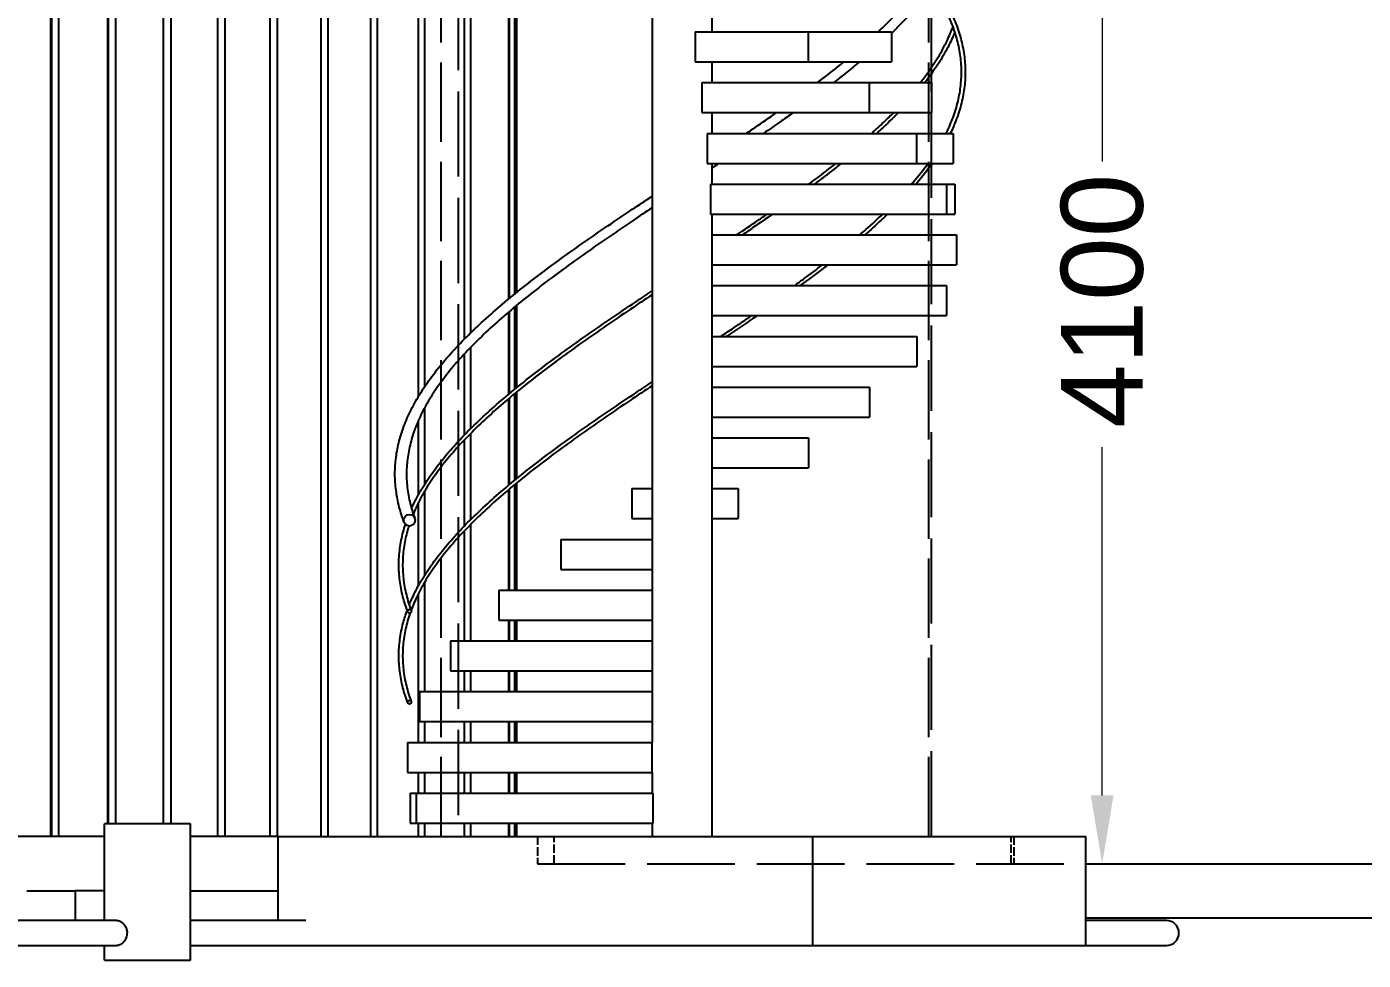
# Model space of a CAD drawing. Header units: millimetres. Extents: x 0 to 118900, y 0 to 84100.
# Drawn here: x 33511 to 38409, y 52446 to 55867 of the extents above; entities that cross this region are included whole.
import ezdxf

# ---------------------------------------------------------------- set-up
doc = ezdxf.new("R2010")
doc.units = ezdxf.units.MM
doc.header["$LTSCALE"] = 100
doc.linetypes.add('DASHED', pattern=[0.2067, 0.1654, -0.0413])
for name, color, linetype, lineweight in [('Dimension', 7, 'Continuous', 18), ('Hidden', 7, 'DASHED', 25), ('Visible', 7, 'Continuous', 25)]:
    doc.layers.add(name, color=color, linetype=linetype, lineweight=lineweight)
doc.styles.add('Title', font='arial.ttf')
doc.dimstyles.new('Default - Method 2b', dxfattribs={"dimscale": 100, "dimtxt": 3, "dimasz": 2.5, "dimexe": 3, "dimexo": 0.5, "dimgap": 0.7, "dimtad": 0, "dimtoh": 1, "dimdec": 1, "dimrnd": 1e-08, "dimtxsty": 'Title', "dimcen": 0.09, "dimdle": 10, "dimclrd": 256, "dimclre": 256, "dimclrt": 7, "dimadec": 0, "dimazin": 2, "dimtfac": 0.833333, "dimtdec": 1, "dimtmove": 0, "dimatfit": 3, "dimfxl": 1, "dimtolj": 1, "dimlwd": -1, "dimlwe": -1, "dimarcsym": 0})

# ---------------------------------------------------------------- blocks, each defined once
blk = doc.blocks.new('*D29')
at = {"layer": 'Defpoints', "color": 0, "transparency": 16777216}
for p in [(39740.9, 56899.7), (37452.4, 52799.7), (39414.7, 52799.7)]:
    blk.add_point(p, dxfattribs=at)
at = {"layer": 'Dimension', "transparency": 16777216}
for p, q in [((37452.4, 56649.7), (37452.4, 55373.2)), ((37452.4, 53049.7), (37452.4, 54326.2))]:
    blk.add_line(p, q, dxfattribs=at)
for points in [[(37410.7, 56649.7), (37494, 56649.7), (37452.4, 56899.7)], [(37410.7, 53049.7), (37494, 53049.7), (37452.4, 52799.7)]]:
    blk.add_solid(points, dxfattribs=at)
at = {"layer": 'Dimension', "color": 7, "transparency": 16777216, "insert": (37605.5, 54396.2), "char_height": 300, "attachment_point": 7, "rotation": 90, "style": 'Title'}
blk.add_mtext('\\A1;4100', dxfattribs=at)

msp = doc.modelspace()

# ---------------------------------------------------------------- linework, layer by layer
at = {"layer": 'Hidden', "ltscale": 17.59247}
for p, q in [((35029.61, 52899.68), (35029.61, 56899.68)), ((36816.99, 52899.68), (36816.99, 56899.68))]:
    msp.add_line(p, q, dxfattribs=at)
at = {"layer": 'Hidden', "ltscale": 18.867924}
for p, q in [((35092.34, 56799.68), (35092.34, 52899.68)), ((36827.51, 52899.68), (36827.51, 56799.68))]:
    msp.add_line(p, q, dxfattribs=at)
at = {"layer": 'Hidden', "ltscale": 1.904597}
for p, q in [((35383.12, 52899.68), (35383.12, 52799.68)), ((35443.74, 52799.68), (35443.74, 52899.68)), ((37118.74, 52799.68), (37118.74, 52899.68)), ((37128.99, 52899.68), (37128.99, 52799.68))]:
    msp.add_line(p, q, dxfattribs=at)
at = {"layer": 'Hidden', "ltscale": 19.444302}
msp.add_line((35383.12, 52799.68), (37392.69, 52799.68), dxfattribs=at)
at = {"layer": 'Visible'}
for p, q in [((33599.61, 52899.68), (33599.61, 74561.18)), ((33602.78, 52899.68), (33602.78, 74561.18)), ((33627.7, 74561.18), (33627.7, 52899.68)), ((33808.94, 52945.68), (33808.94, 74561.18)), ((33810.79, 52945.68), (33810.79, 74561.18)), ((33836.31, 74561.18), (33836.31, 52945.68)), ((34211.19, 52899.68), (34211.19, 74561.18)), ((34237.09, 74561.18), (34237.09, 52899.68)), ((34403.87, 52899.68), (34403.87, 74561.18)), ((34429, 74561.18), (34429, 52899.68)), ((34590.75, 52899.68), (34590.75, 74561.18)), ((34615.11, 74561.18), (34615.11, 52899.68)), ((34771.73, 52899.68), (34771.73, 74561.18)), ((34795.29, 74561.18), (34795.29, 52899.68)), ((34012.84, 52945.68), (34012.84, 74319.05)), ((34039.49, 74320.35), (34039.49, 52945.68)), ((34946.69, 54511.7), (34946.69, 57040.18)), ((34969.45, 57040.18), (34969.45, 54547.55)), ((35115.52, 54722.62), (35115.52, 56854.18)), ((35137.46, 56668.18), (35137.46, 54744.39)), ((35278.13, 54869.83), (35278.13, 56668.18)), ((35279.48, 56668.18), (35279.48, 54870.95)), ((35299.23, 56668.18), (35299.23, 54887.1)), ((35306.82, 54893.23), (35306.82, 56668.18)), ((35803.28, 56296.18), (35803.28, 53244.18)), ((36022.38, 55924.18), (36022.38, 55848.18)), ((35960.89, 55848.18), (36375.05, 55848.18)), ((35960.89, 55848.18), (35960.89, 55738.18)), ((36375.05, 55848.18), (36679.83, 55848.18)), ((36375.05, 55848.18), (36375.05, 55738.18)), ((36679.83, 55848.18), (36679.83, 55738.18)), ((35960.89, 55738.18), (36375.05, 55738.18)), ((36022.38, 55738.18), (36022.38, 55662.18)), ((36375.05, 55738.18), (36679.83, 55738.18)), ((35985.67, 55662.18), (36598.99, 55662.18)), ((35985.67, 55662.18), (35985.67, 55552.18)), ((36598.99, 55662.18), (36827.03, 55662.18)), ((36598.99, 55662.18), (36598.99, 55552.18)), ((36827.03, 55662.18), (36827.03, 55552.18)), ((35985.67, 55552.18), (36598.99, 55552.18)), ((36022.38, 55552.18), (36022.38, 55476.18)), ((36598.99, 55552.18), (36827.03, 55552.18)), ((36005.04, 55476.18), (36772.04, 55476.18)), ((36005.04, 55476.18), (36005.04, 55366.18)), ((36772.04, 55476.18), (36906.43, 55476.18)), ((36772.04, 55476.18), (36772.04, 55366.18)), ((36906.43, 55476.18), (36906.43, 55366.18)), ((36005.04, 55366.18), (36772.04, 55366.18)), ((36022.38, 55366.18), (36022.38, 55290.18)), ((36772.04, 55366.18), (36906.43, 55366.18)), ((36017.58, 55290.18), (36881.37, 55290.18)), ((36017.58, 55290.18), (36017.58, 55180.18)), ((36881.37, 55290.18), (36912.13, 55290.18)), ((36881.37, 55290.18), (36881.37, 55180.18)), ((36912.13, 55290.18), (36912.13, 55180.18)), ((36017.58, 55180.18), (36881.37, 55180.18)), ((36022.38, 55180.18), (36022.38, 55104.18)), ((36881.37, 55180.18), (36912.13, 55180.18)), ((36022.35, 55104.18), (36918.86, 55104.18)), ((36022.35, 55104.18), (36022.35, 54994.18)), ((36918.86, 55104.18), (36918.86, 54994.18)), ((36022.35, 54994.18), (36918.86, 54994.18)), ((36022.38, 54994.18), (36022.38, 52899.68)), ((36022.38, 54918.18), (36881.75, 54918.18)), ((36881.75, 54918.18), (36881.75, 54808.18)), ((35278.13, 54520.58), (35278.13, 54822.12)), ((35279.48, 54823.27), (35279.48, 54521.7)), ((35299.23, 54839.9), (35299.23, 54538)), ((35306.82, 54544.19), (35306.82, 54846.2)), ((36022.38, 54808.18), (36881.75, 54808.18)), ((36022.38, 54732.18), (36772.77, 54732.18)), ((36772.77, 54732.18), (36772.77, 54622.18)), ((35115.52, 54371.25), (35115.52, 54668.15)), ((35137.46, 54691.28), (35137.46, 54393.44)), ((36022.38, 54622.18), (36772.77, 54622.18)), ((35299.23, 54522.42), (35299.23, 54204.67)), ((35306.82, 54210.85), (35306.82, 54528.66)), ((36022.38, 54546.18), (36600.02, 54546.18)), ((36600.02, 54546.18), (36600.02, 54436.18)), ((34969.45, 54470.74), (34969.45, 54189.9)), ((35278.13, 54187.24), (35278.13, 54504.82)), ((35279.48, 54505.96), (35279.48, 54188.37)), ((34946.69, 54151.49), (34946.69, 54424.39)), ((36022.38, 54436.18), (36600.02, 54436.18)), ((35137.46, 54375.91), (35137.46, 54060.11)), ((35115.52, 54037.92), (35115.52, 54353.28)), ((36022.38, 54360.18), (36376.3, 54360.18)), ((36376.3, 54360.18), (36376.3, 54250.18)), ((36022.38, 54250.18), (36376.3, 54250.18)), ((35299.23, 54189.09), (35299.23, 53802.18)), ((35306.82, 53802.18), (35306.82, 54195.33)), ((34969.45, 54164.67), (34969.45, 53856.56)), ((35278.13, 53802.18), (35278.13, 54171.49)), ((35279.48, 54172.63), (35279.48, 53802.18)), ((35728.7, 54174.18), (35728.7, 54064.18)), ((35728.7, 54174.18), (35803.28, 54174.18)), ((36022.38, 54174.18), (36118.2, 54174.18)), ((36118.2, 54174.18), (36118.2, 54064.18)), ((34946.69, 53818.15), (34946.69, 54122.96)), ((35137.46, 54042.58), (35137.46, 53616.18)), ((35728.7, 54064.18), (35803.28, 54064.18)), ((36022.38, 54064.18), (36118.2, 54064.18)), ((35115.52, 53616.18), (35115.52, 54019.94)), ((35468.69, 53988.18), (35468.69, 53878.18)), ((35468.69, 53988.18), (35803.28, 53988.18)), ((35468.69, 53878.18), (35803.28, 53878.18)), ((34946.69, 53244.18), (34946.69, 53789.62)), ((34969.45, 53831.33), (34969.45, 53430.18)), ((35241.62, 53802.18), (35241.62, 53692.18)), ((35241.62, 53802.18), (35803.28, 53802.18)), ((35241.62, 53692.18), (35803.28, 53692.18)), ((35278.13, 53616.18), (35278.13, 53692.18)), ((35279.48, 53692.18), (35279.48, 53616.18)), ((35299.23, 53692.18), (35299.23, 53616.18)), ((35306.82, 53616.18), (35306.82, 53692.18)), ((35064.33, 53616.18), (35064.33, 53506.18)), ((35064.33, 53616.18), (35803.28, 53616.18)), ((35064.33, 53506.18), (35803.28, 53506.18)), ((35115.52, 53430.18), (35115.52, 53506.18)), ((35137.46, 53506.18), (35137.46, 53430.18)), ((35278.13, 53430.18), (35278.13, 53506.18)), ((35279.48, 53506.18), (35279.48, 53430.18)), ((35299.23, 53506.18), (35299.23, 53430.18)), ((35306.82, 53430.18), (35306.82, 53506.18)), ((34949.97, 53430.18), (34949.97, 53320.18)), ((34949.97, 53430.18), (35803.28, 53430.18)), ((34949.97, 53320.18), (35803.28, 53320.18)), ((34969.45, 53320.18), (34969.45, 53244.18)), ((35115.52, 53244.18), (35115.52, 53320.18)), ((35137.46, 53320.18), (35137.46, 53244.18)), ((35278.13, 53244.18), (35278.13, 53320.18)), ((35279.48, 53320.18), (35279.48, 53244.18)), ((35299.23, 53320.18), (35299.23, 53244.18)), ((35306.82, 53244.18), (35306.82, 53320.18)), ((34907.02, 53244.18), (34907.02, 53134.18)), ((34907.02, 53244.18), (35803.28, 53244.18)), ((35803.28, 53134.18), (35803.28, 53244.18)), ((34907.02, 53134.18), (35803.28, 53134.18)), ((34946.69, 53058.18), (34946.69, 53134.18)), ((34969.45, 53134.18), (34969.45, 53058.18)), ((35115.52, 53058.18), (35115.52, 53134.18)), ((35137.46, 53134.18), (35137.46, 53058.18)), ((35278.13, 53058.18), (35278.13, 53134.18)), ((35279.48, 53134.18), (35279.48, 53058.18)), ((35299.23, 53134.18), (35299.23, 53058.18)), ((35306.82, 53058.18), (35306.82, 53134.18)), ((35803.28, 53134.18), (35803.28, 53058.18)), ((34916.27, 53058.18), (34938.66, 53058.18)), ((34916.27, 53058.18), (34916.27, 52948.18)), ((34938.66, 53058.18), (34938.66, 52948.18)), ((34938.66, 53058.18), (35807.42, 53058.18)), ((35807.42, 52948.18), (35807.42, 53058.18)), ((34111.02, 52945.68), (33796.02, 52945.68)), ((33796.02, 52591.68), (33796.02, 52945.68)), ((34111.02, 52445.68), (34111.02, 52945.68)), ((34916.27, 52948.18), (34938.66, 52948.18)), ((34938.66, 52948.18), (35807.42, 52948.18)), ((34946.69, 52899.68), (34946.69, 52948.18)), ((34969.45, 52948.18), (34969.45, 52899.68)), ((35115.52, 52899.68), (35115.52, 52948.18)), ((35137.46, 52948.18), (35137.46, 52899.68)), ((35278.13, 52899.68), (35278.13, 52948.18)), ((35279.48, 52948.18), (35279.48, 52899.68)), ((35299.23, 52948.18), (35299.23, 52899.68)), ((35306.82, 52899.68), (35306.82, 52948.18)), ((35803.28, 52948.18), (35803.28, 52899.68)), ((33796.02, 52899.68), (12687.91, 52899.68)), ((34432.97, 52899.68), (34111.02, 52899.68)), ((34432.97, 52899.68), (36392.42, 52899.68)), ((34432.97, 52591.68), (34432.97, 52899.68)), ((36392.42, 52899.68), (37392.69, 52899.68)), ((36392.42, 52499.68), (36392.42, 52899.68)), ((37392.69, 52499.68), (37392.69, 52899.68)), ((37392.69, 52799.68), (39062.91, 52799.68)), ((37392.69, 52799.68), (41562.91, 52799.68)), ((33511.13, 52699.68), (33688.36, 52699.68)), ((33688.36, 52699.68), (33688.36, 52591.68)), ((33796.02, 52699.68), (33688.36, 52699.68)), ((34111.02, 52699.68), (34432.97, 52699.68)), ((34111.02, 52699.68), (34432.97, 52699.68)), ((33841.47, 52591.68), (12187.91, 52591.68)), ((34534.54, 52591.68), (34111.02, 52591.68)), ((39062.91, 52599.68), (37392.69, 52599.68)), ((37687.91, 52591.68), (37392.69, 52591.68)), ((12187.91, 52499.68), (33841.47, 52499.68)), ((33796.02, 52445.68), (33796.02, 52499.68)), ((34111.02, 52499.68), (34534.54, 52499.68)), ((34534.54, 52499.68), (36392.42, 52499.68)), ((36392.42, 52499.68), (37392.69, 52499.68)), ((37392.69, 52499.68), (37687.91, 52499.68)), ((33796.02, 52445.68), (34111.02, 52445.68))]:
    msp.add_line(p, q, dxfattribs=at)
msp.add_arc((37687.91, 52545.68), 46, 270, 90, dxfattribs=at)
for centre, major_axis in [((34913.76, 54058.18), (0, 21.2)), ((34913.76, 53724.84), (0, 7)), ((34913.76, 53391.51), (0, 7))]:
    msp.add_ellipse(centre, major_axis=major_axis, ratio=0.9690309, dxfattribs=at)
for points, knots in [([(36880.97, 55476.18), (36881.93, 55478.12), (36882.87, 55480.06), (36893.37, 55501.88), (36901.68, 55521.76), (36915.7, 55561.51), (36921.42, 55581.4), (36930.23, 55621.15), (36933.32, 55641.05), (36936.85, 55680.83), (36937.28, 55700.74), (36935.47, 55740.54), (36933.23, 55760.46), (36926.1, 55800.27), (36921.21, 55820.19), (36908.83, 55860.01), (36901.32, 55879.93), (36883.77, 55919.75), (36873.72, 55939.67), (36851.15, 55979.47), (36838.63, 55999.39), (36811.23, 56039.19), (36796.34, 56059.1), (36764.32, 56098.91), (36747.18, 56118.82), (36710.79, 56158.63), (36691.52, 56178.55), (36651.03, 56218.37), (36629.78, 56238.3), (36585.51, 56278.13), (36562.45, 56298.07), (36514.72, 56337.92), (36490.03, 56357.86), (36439.22, 56397.73), (36413.07, 56417.68), (36359.57, 56457.57), (36332.18, 56477.53), (36276.4, 56517.43), (36247.97, 56537.4), (36190.34, 56577.32), (36161.09, 56597.3), (36102.06, 56637.23), (36072.23, 56657.22), (36012.25, 56697.16), (35982.06, 56717.15), (35921.61, 56757.12), (35891.29, 56777.11), (35830.82, 56817.09), (35800.63, 56837.09), (35740.61, 56877.08), (35710.76, 56897.09), (35651.67, 56937.1), (35622.4, 56957.11), (35564.69, 56997.13), (35536.22, 57017.16), (35480.34, 57057.19), (35452.89, 57077.23), (35399.27, 57117.28), (35373.07, 57137.32), (35322.13, 57177.39), (35297.36, 57197.44), (35249.49, 57237.54), (35226.36, 57257.6), (35181.94, 57297.72), (35160.63, 57317.79), (35120.01, 57357.93), (35100.67, 57378.02), (35064.17, 57418.19), (35046.97, 57438.29), (35014.87, 57478.48), (34999.95, 57498.59), (34972.51, 57538.8), (34959.98, 57558.93), (34937.42, 57599.15), (34927.38, 57619.27), (34914.63, 57648.59), (34910.9, 57657.78), (34907.44, 57666.98)], [378.2709918, 378.2709918, 378.2709918, 378.2709918, 379.3322767, 379.3322767, 390.2008306, 390.2008306, 401.0795794, 401.0795794, 411.9688865, 411.9688865, 422.8666153, 422.8666153, 433.7681796, 433.7681796, 444.6677502, 444.6677502, 455.5601436, 455.5601436, 466.4423576, 466.4423576, 477.3140073, 477.3140073, 488.1767368, 488.1767368, 499.033209, 499.033209, 509.8862263, 509.8862263, 520.7382069, 520.7382069, 531.5909904, 531.5909904, 542.4458481, 542.4458481, 553.3035864, 553.3035864, 564.1646711, 564.1646711, 575.0293391, 575.0293391, 585.8976861, 585.8976861, 596.7697293, 596.7697293, 607.6454509, 607.6454509, 618.5248256, 618.5248256, 629.407837, 629.407837, 640.2944854, 640.2944854, 651.1847878, 651.1847878, 662.0787715, 662.0787715, 672.9764579, 672.9764579, 683.8778355, 683.8778355, 694.782817, 694.782817, 705.6911754, 705.6911754, 716.6024542, 716.6024542, 727.5158517, 727.5158517, 738.4300905, 738.4300905, 749.3433092, 749.3433092, 760.2530537, 760.2530537, 771.1564879, 771.1564879, 776.1378773, 776.1378773, 776.1378773, 776.1378773]), ([(34920.09, 57672.02), (34926.89, 57653.73), (34934.78, 57635.43), (34953.48, 57597.23), (34964.48, 57577.31), (34988.92, 57537.5), (35002.36, 57517.59), (35031.55, 57477.79), (35047.32, 57457.87), (35081.04, 57418.07), (35099.01, 57398.15), (35137.01, 57358.34), (35157.05, 57338.42), (35199.02, 57298.59), (35220.98, 57278.66), (35266.62, 57238.82), (35290.32, 57218.89), (35339.27, 57179.03), (35364.55, 57159.08), (35416.43, 57119.2), (35443.08, 57099.25), (35497.5, 57059.36), (35525.32, 57039.39), (35581.86, 56999.48), (35610.62, 56979.51), (35668.84, 56939.59), (35698.34, 56919.61), (35757.79, 56879.67), (35787.78, 56859.68), (35848, 56819.73), (35878.26, 56799.73), (35938.78, 56759.77), (35969.07, 56739.77), (36029.42, 56699.79), (36059.52, 56679.78), (36119.23, 56639.78), (36148.89, 56619.77), (36207.51, 56579.76), (36236.5, 56559.74), (36293.56, 56519.72), (36321.67, 56499.69), (36376.73, 56459.65), (36403.73, 56439.61), (36456.37, 56399.55), (36482.05, 56379.51), (36531.86, 56339.43), (36556.03, 56319.37), (36602.62, 56279.27), (36625.08, 56259.2), (36668.08, 56219.07), (36688.66, 56198.99), (36727.74, 56158.84), (36746.28, 56138.75), (36781.13, 56098.57), (36797.48, 56078.47), (36827.82, 56038.27), (36841.85, 56018.15), (36867.44, 55977.94), (36879.03, 55957.81), (36899.67, 55917.59), (36908.74, 55897.46), (36924.26, 55857.24), (36930.73, 55837.11), (36941.02, 55796.9), (36944.85, 55776.79), (36949.67, 55737.93), (36950.83, 55719.16), (36950.83, 55680.32), (36949.5, 55660.22), (36944.17, 55620.07), (36940.17, 55599.98), (36929.56, 55559.83), (36922.93, 55539.74), (36909.32, 55505.18), (36902.93, 55490.67), (36895.88, 55476.18)], [0, 0, 0, 0, 10.0057205, 10.0057205, 20.8843057, 20.8843057, 31.7522733, 31.7522733, 42.6122732, 42.6122732, 53.4671074, 53.4671074, 64.3194729, 64.3194729, 75.1715757, 75.1715757, 86.0250299, 86.0250299, 96.8809147, 96.8809147, 107.7398917, 107.7398917, 118.6023274, 118.6023274, 129.4683958, 129.4683958, 140.3381561, 140.3381561, 151.2116083, 151.2116083, 162.0887289, 162.0887289, 172.9694948, 172.9694948, 183.8538954, 183.8538954, 194.7419376, 194.7419376, 205.6336438, 205.6336438, 216.5290412, 216.5290412, 227.4281428, 227.4281428, 238.3309142, 238.3309142, 249.2372234, 249.2372234, 260.1467679, 260.1467679, 271.0589742, 271.0589742, 281.9728741, 281.9728741, 292.8869765, 292.8869765, 303.7991855, 303.7991855, 314.7068599, 314.7068599, 325.6071426, 325.6071426, 336.4976592, 336.4976592, 347.3775045, 347.3775045, 357.5269235, 357.5269235, 368.3931361, 368.3931361, 379.2587087, 379.2587087, 390.1298179, 390.1298179, 397.9854471, 397.9854471, 397.9854471, 397.9854471]), ([(36631.66, 55848.18), (36634.22, 55850.59), (36636.77, 55853.01), (36660.04, 55875.18), (36679.83, 55894.93), (36717.3, 55934.38), (36735, 55954.1), (36768.18, 55993.48), (36783.68, 56013.17), (36800.93, 56036.85), (36803.82, 56040.88), (36806.65, 56044.9)], [324.5404409, 324.5404409, 324.5404409, 324.5404409, 325.859079, 325.859079, 336.6519603, 336.6519603, 347.4412521, 347.4412521, 358.2319679, 358.2319679, 360.443519, 360.443519, 360.443519, 360.443519]), ([(36830.48, 56011.13), (36828.33, 56008.23), (36826.16, 56005.33), (36808.6, 55982.14), (36792.06, 55961.87), (36756.81, 55921.35), (36738.07, 55901.08), (36705.89, 55868.1), (36693.05, 55855.37), (36679.83, 55842.64)], [421.7688565, 421.7688565, 421.7688565, 421.7688565, 423.3352936, 423.3352936, 434.294238, 434.294238, 445.2664727, 445.2664727, 452.1708836, 452.1708836, 452.1708836, 452.1708836]), ([(36785.96, 55662.18), (36794.89, 55673.48), (36803.47, 55684.78), (36826.08, 55715.95), (36839.35, 55735.84), (36863.42, 55775.59), (36874.25, 55795.47), (36892.1, 55832.58), (36899.46, 55849.83), (36905.83, 55867.07)], [351.4522924, 351.4522924, 351.4522924, 351.4522924, 357.61676, 357.61676, 368.4718456, 368.4718456, 379.3322767, 379.3322767, 388.761672, 388.761672, 388.761672, 388.761672]), ([(36912.73, 55847.27), (36905.35, 55829.1), (36896.91, 55810.93), (36877, 55772.68), (36865.27, 55752.59), (36839.42, 55712.43), (36825.28, 55692.33), (36807.43, 55668.9), (36804.84, 55665.54), (36802.21, 55662.18)], [391.1661447, 391.1661447, 391.1661447, 391.1661447, 401.0102978, 401.0102978, 411.9014355, 411.9014355, 422.8022152, 422.8022152, 424.6265989, 424.6265989, 424.6265989, 424.6265989]), ([(36409.25, 55662.18), (36415.77, 55667.14), (36422.25, 55672.09), (36454.45, 55696.9), (36479.55, 55716.77), (36504.49, 55737.13), (36505.13, 55737.65), (36505.77, 55738.18)], [290.7299717, 290.7299717, 290.7299717, 290.7299717, 293.4308168, 293.4308168, 304.2501804, 304.2501804, 304.5356511, 304.5356511, 304.5356511, 304.5356511]), ([(36563.02, 55738.18), (36547.38, 55725.08), (36531.41, 55711.99), (36499.87, 55686.66), (36484.34, 55674.42), (36468.55, 55662.18)], [471.07684, 471.07684, 471.07684, 471.07684, 478.1914433, 478.1914433, 484.8475752, 484.8475752, 484.8475752, 484.8475752]), ([(36148.7, 55476.18), (36159.32, 55483.41), (36169.9, 55490.64), (36206.79, 55515.97), (36232.88, 55534.08), (36258.56, 55552.18)], [256.9704831, 256.9704831, 256.9704831, 256.9704831, 260.906345, 260.906345, 270.7618292, 270.7618292, 270.7618292, 270.7618292]), ([(36320.3, 55552.18), (36304.21, 55540.68), (36287.94, 55529.19), (36251.79, 55503.86), (36231.82, 55490.02), (36211.67, 55476.18)], [504.7938178, 504.7938178, 504.7938178, 504.7938178, 511.0484749, 511.0484749, 518.5798509, 518.5798509, 518.5798509, 518.5798509]), ([(36607.93, 55476.18), (36623.03, 55489.77), (36637.72, 55503.37), (36664.24, 55528.69), (36676.21, 55540.44), (36687.83, 55552.18)], [317.6545006, 317.6545006, 317.6545006, 317.6545006, 325.0589154, 325.0589154, 331.4579133, 331.4579133, 331.4579133, 331.4579133]), ([(36705.23, 55552.18), (36705.09, 55552.04), (36704.95, 55551.89), (36685.15, 55531.68), (36664.46, 55511.59), (36637.33, 55486.41), (36631.76, 55481.29), (36626.13, 55476.18)], [444.5452659, 444.5452659, 444.5452659, 444.5452659, 444.6225982, 444.6225982, 455.5367382, 455.5367382, 458.3181405, 458.3181405, 458.3181405, 458.3181405]), ([(36377.81, 55290.18), (36399.07, 55305.96), (36419.96, 55321.74), (36452.8, 55347.06), (36465.04, 55356.62), (36477.1, 55366.18)], [283.8931467, 283.8931467, 283.8931467, 283.8931467, 292.4822445, 292.4822445, 297.6852935, 297.6852935, 297.6852935, 297.6852935]), ([(36496.36, 55366.18), (36473.3, 55347.78), (36449.6, 55329.38), (36416.22, 55304.05), (36406.99, 55297.12), (36397.7, 55290.18)], [478.2622608, 478.2622608, 478.2622608, 478.2622608, 488.2720352, 488.2720352, 492.0464133, 492.0464133, 492.0464133, 492.0464133]), ([(36753.96, 55290.18), (36757.67, 55294.47), (36761.33, 55298.77), (36781.64, 55322.96), (36797.24, 55342.86), (36812.49, 55363.88), (36813.32, 55365.03), (36814.14, 55366.18)], [344.4212989, 344.4212989, 344.4212989, 344.4212989, 346.7643061, 346.7643061, 357.61676, 357.61676, 358.2434234, 358.2434234, 358.2434234, 358.2434234]), ([(36830.03, 55366.18), (36823.59, 55357.09), (36816.9, 55348.01), (36797.61, 55322.68), (36784.47, 55306.42), (36770.62, 55290.18)], [417.871126, 417.871126, 417.871126, 417.871126, 422.8022152, 422.8022152, 431.6255293, 431.6255293, 431.6255293, 431.6255293]), ([(34894.64, 54050.42), (34887.53, 54069.07), (34881.51, 54087.75), (34871.29, 54126.75), (34867.28, 54147.09), (34861.96, 54187.63), (34860.63, 54207.86), (34860.63, 54248.33), (34861.97, 54268.61), (34867.3, 54309.12), (34871.29, 54329.38), (34881.9, 54369.87), (34888.53, 54390.12), (34904.35, 54430.61), (34913.56, 54450.88), (34934.5, 54491.38), (34946.25, 54511.66), (34972.17, 54552.18), (34986.36, 54572.46), (35017.07, 54612.99), (35033.6, 54633.27), (35068.85, 54673.79), (35087.59, 54694.06), (35127.1, 54734.55), (35147.9, 54754.79), (35191.34, 54795.24), (35214.02, 54815.46), (35261.05, 54855.86), (35285.43, 54876.05), (35335.65, 54916.39), (35361.54, 54936.56), (35414.57, 54976.85), (35441.75, 54996.99), (35497.16, 55037.22), (35525.43, 55057.34), (35582.79, 55097.52), (35611.92, 55117.61), (35670.78, 55157.75), (35700.55, 55177.82), (35754.64, 55214.03), (35778.93, 55230.19), (35803.28, 55246.34)], [0, 0, 0, 0, 10.0057208, 10.0057208, 20.8812078, 20.8812078, 31.6832382, 31.6832382, 42.5144351, 42.5144351, 53.3455744, 53.3455744, 64.1932047, 64.1932047, 75.0688733, 75.0688733, 85.9766339, 85.9766339, 96.9136065, 96.9136065, 107.8725508, 107.8725508, 118.8447855, 118.8447855, 129.8223011, 129.8223011, 140.7987763, 140.7987763, 151.769756, 151.769756, 162.7323875, 162.7323875, 173.6850141, 173.6850141, 184.6267878, 184.6267878, 195.5573608, 195.5573608, 206.4766637, 206.4766637, 215.268508, 215.268508, 215.268508, 215.268508]), ([(35803.28, 55203.83), (35779.88, 55188.27), (35756.57, 55172.7), (35703.75, 55137.19), (35674.3, 55117.22), (35616.2, 55077.34), (35587.51, 55057.39), (35531.16, 55017.56), (35503.46, 54997.64), (35449.29, 54957.85), (35422.78, 54937.96), (35371.21, 54898.23), (35346.11, 54878.37), (35297.54, 54838.71), (35274.04, 54818.88), (35228.84, 54779.28), (35207.11, 54759.48), (35165.62, 54719.96), (35145.83, 54700.2), (35108.36, 54660.75), (35090.66, 54641.03), (35057.48, 54601.65), (35041.99, 54581.97), (35013.34, 54542.65), (35000.16, 54522.99), (34976.24, 54483.72), (34965.48, 54464.08), (34946.46, 54424.82), (34938.19, 54405.19), (34924.21, 54365.92), (34918.5, 54346.26), (34909.69, 54306.96), (34906.59, 54287.27), (34903.04, 54247.9), (34902.59, 54228.19), (34904.35, 54188.76), (34906.57, 54169.01), (34913.65, 54129.54), (34918.52, 54109.78), (34927.24, 54081.91), (34930, 54073.8), (34932.97, 54065.68)], [567.9926745, 567.9926745, 567.9926745, 567.9926745, 576.4642155, 576.4642155, 587.3280319, 587.3280319, 598.1807111, 598.1807111, 609.0221935, 609.0221935, 619.8525036, 619.8525036, 630.6718672, 630.6718672, 641.4808838, 641.4808838, 652.2807657, 652.2807657, 663.0736469, 663.0736469, 673.8629388, 673.8629388, 684.6536546, 684.6536546, 695.4525366, 695.4525366, 706.2677012, 706.2677012, 717.1074508, 717.1074508, 727.9780255, 727.9780255, 738.8806133, 738.8806133, 749.8088824, 749.8088824, 760.7489756, 760.7489756, 771.6831085, 771.6831085, 776.1693032, 776.1693032, 776.1693032, 776.1693032]), ([(36112.78, 55104.18), (36139.3, 55122.05), (36165.63, 55139.93), (36202.5, 55165.26), (36213.31, 55172.72), (36224.06, 55180.18)], [250.145171, 250.145171, 250.145171, 250.145171, 259.8736593, 259.8736593, 263.9339012, 263.9339012, 263.9339012, 263.9339012]), ([(36244.67, 55180.18), (36220.98, 55163.68), (36196.99, 55147.18), (36159.84, 55121.85), (36146.81, 55113.01), (36133.73, 55104.18)], [512.0007682, 512.0007682, 512.0007682, 512.0007682, 520.979605, 520.979605, 525.7884585, 525.7884585, 525.7884585, 525.7884585]), ([(36563.86, 55104.18), (36571.51, 55110.73), (36579.08, 55117.29), (36607.94, 55142.62), (36628.57, 55161.4), (36648.34, 55180.18)], [310.6335869, 310.6335869, 310.6335869, 310.6335869, 314.2032137, 314.2032137, 324.4340857, 324.4340857, 324.4340857, 324.4340857]), ([(36666.15, 55180.18), (36658.51, 55172.85), (36650.74, 55165.52), (36623.45, 55140.19), (36603.29, 55122.18), (36582.45, 55104.18)], [451.5513775, 451.5513775, 451.5513775, 451.5513775, 455.5367382, 455.5367382, 465.3272903, 465.3272903, 465.3272903, 465.3272903]), ([(36324.96, 54918.18), (36337.02, 54926.89), (36348.98, 54935.59), (36383.43, 54960.92), (36405.65, 54977.55), (36427.39, 54994.18)], [276.876541, 276.876541, 276.876541, 276.876541, 281.6164098, 281.6164098, 290.6675427, 290.6675427, 290.6675427, 290.6675427]), ([(36446.99, 54994.18), (36439.83, 54988.67), (36432.62, 54983.16), (36399.23, 54957.83), (36372.44, 54938), (36345.13, 54918.18)], [485.2745269, 485.2745269, 485.2745269, 485.2745269, 488.2720352, 488.2720352, 499.0600956, 499.0600956, 499.0600956, 499.0600956]), ([(34921.4, 54101.02), (34926.58, 54112.58), (34932.19, 54124.14), (34948.67, 54155.79), (34960.39, 54175.88), (34986.24, 54216.04), (35000.39, 54236.14), (35030.98, 54276.3), (35047.44, 54296.39), (35082.54, 54336.55), (35101.19, 54356.64), (35140.51, 54396.79), (35161.2, 54416.88), (35204.44, 54457.01), (35227.01, 54477.09), (35273.82, 54517.21), (35298.09, 54537.28), (35348.11, 54577.38), (35373.89, 54597.44), (35426.72, 54637.52), (35453.81, 54657.57), (35509.04, 54697.64), (35537.22, 54717.68), (35594.43, 54757.73), (35623.49, 54777.76), (35682.23, 54817.8), (35711.94, 54837.83), (35762.23, 54871.48), (35782.73, 54885.13), (35803.28, 54898.77)], [68.3235825, 68.3235825, 68.3235825, 68.3235825, 74.5882346, 74.5882346, 85.4793723, 85.4793723, 96.380152, 96.380152, 107.2881565, 107.2881565, 118.2005349, 118.2005349, 129.1146749, 129.1146749, 140.0285151, 140.0285151, 150.9405955, 150.9405955, 161.8499719, 161.8499719, 172.7560882, 172.7560882, 183.6586531, 183.6586531, 194.5575418, 194.5575418, 205.4527237, 205.4527237, 212.878303, 212.878303, 212.878303, 212.878303]), ([(35803.28, 54884.73), (35776.14, 54866.7), (35749.1, 54848.65), (35692.58, 54810.64), (35663.11, 54790.65), (35604.94, 54750.7), (35576.21, 54730.71), (35519.76, 54690.78), (35492, 54670.8), (35437.7, 54630.88), (35411.12, 54610.91), (35359.39, 54571.01), (35334.2, 54551.05), (35285.44, 54511.18), (35261.83, 54491.23), (35216.42, 54451.37), (35194.58, 54431.44), (35152.86, 54391.6), (35132.95, 54371.68), (35095.25, 54331.87), (35077.43, 54311.96), (35044.03, 54272.18), (35028.43, 54252.28), (34999.58, 54212.52), (34986.32, 54192.63), (34962.24, 54152.88), (34951.41, 54133), (34936.73, 54102.48), (34931.96, 54091.82), (34927.56, 54081.16)], [565.6011469, 565.6011469, 565.6011469, 565.6011469, 575.4188269, 575.4188269, 586.2957224, 586.2957224, 597.1689453, 597.1689453, 608.0384729, 608.0384729, 618.9043075, 618.9043075, 629.766514, 629.766514, 640.6252767, 640.6252767, 651.4809783, 651.4809783, 662.3343051, 662.3343051, 673.186369, 673.186369, 684.0388229, 684.0388229, 694.8939086, 694.8939086, 705.7543397, 705.7543397, 711.5815634, 711.5815634, 711.5815634, 711.5815634]), ([(36055.09, 54732.18), (36071.25, 54742.96), (36087.35, 54753.74), (36125.01, 54779.07), (36146.52, 54793.62), (36167.85, 54808.18)], [243.1298562, 243.1298562, 243.1298562, 243.1298562, 248.9967638, 248.9967638, 256.9181258, 256.9181258, 256.9181258, 256.9181258]), ([(36188.65, 54808.18), (36183.37, 54804.57), (36178.09, 54800.96), (36143.43, 54777.34), (36113.72, 54757.31), (36081.26, 54735.59), (36078.71, 54733.88), (36076.16, 54732.18)], [519.015103, 519.015103, 519.015103, 519.015103, 520.979605, 520.979605, 531.8747869, 531.8747869, 532.8035877, 532.8035877, 532.8035877, 532.8035877]), ([(34912.93, 53747.86), (34920.31, 53766.04), (34928.75, 53784.21), (34948.67, 53822.45), (34960.39, 53842.55), (34986.24, 53882.71), (35000.39, 53902.8), (35030.98, 53942.97), (35047.44, 53963.06), (35082.54, 54003.22), (35101.19, 54023.31), (35140.51, 54063.46), (35161.2, 54083.55), (35204.44, 54123.68), (35227.01, 54143.76), (35273.82, 54183.88), (35298.09, 54203.94), (35348.11, 54244.05), (35373.89, 54264.11), (35426.72, 54304.19), (35453.81, 54324.24), (35509.04, 54364.3), (35537.22, 54384.35), (35594.43, 54424.4), (35623.49, 54444.43), (35682.23, 54484.47), (35711.94, 54504.49), (35762.23, 54538.15), (35782.73, 54551.79), (35803.28, 54565.44)], [64.7441265, 64.7441265, 64.7441265, 64.7441265, 74.5882346, 74.5882346, 85.4793723, 85.4793723, 96.380152, 96.380152, 107.2881565, 107.2881565, 118.2005349, 118.2005349, 129.1146749, 129.1146749, 140.0285151, 140.0285151, 150.9405955, 150.9405955, 161.8499719, 161.8499719, 172.7560882, 172.7560882, 183.6586531, 183.6586531, 194.5575418, 194.5575418, 205.4527237, 205.4527237, 212.878303, 212.878303, 212.878303, 212.878303]), ([(35803.28, 54551.4), (35776.14, 54533.37), (35749.1, 54515.32), (35692.58, 54477.31), (35663.11, 54457.31), (35604.94, 54417.36), (35576.21, 54397.38), (35519.76, 54357.44), (35492, 54337.47), (35437.7, 54297.55), (35411.12, 54277.58), (35359.39, 54237.68), (35334.2, 54217.72), (35285.44, 54177.84), (35261.83, 54157.89), (35216.42, 54118.04), (35194.58, 54098.1), (35152.86, 54058.27), (35132.95, 54038.35), (35095.25, 53998.54), (35077.43, 53978.63), (35044.03, 53938.85), (35028.43, 53918.95), (34999.58, 53879.18), (34986.32, 53859.29), (34962.24, 53819.55), (34951.41, 53799.66), (34933.56, 53762.56), (34926.21, 53745.31), (34919.83, 53728.07)], [565.6011469, 565.6011469, 565.6011469, 565.6011469, 575.4188269, 575.4188269, 586.2957224, 586.2957224, 597.1689453, 597.1689453, 608.0384729, 608.0384729, 618.9043075, 618.9043075, 629.766514, 629.766514, 640.6252767, 640.6252767, 651.4809783, 651.4809783, 662.3343051, 662.3343051, 673.186369, 673.186369, 684.0388229, 684.0388229, 694.8939086, 694.8939086, 705.7543397, 705.7543397, 715.1837658, 715.1837658, 715.1837658, 715.1837658]), ([(34907.44, 53722.31), (34900.49, 53740.78), (34894.63, 53759.27), (34884.72, 53797.85), (34880.88, 53817.96), (34876.01, 53856.95), (34874.83, 53875.85), (34874.83, 53914.82), (34876.17, 53934.91), (34881.49, 53975.07), (34885.49, 53995.16), (34893.27, 54024.6), (34896.04, 54033.97), (34899.08, 54043.34)], [0, 0, 0, 0, 10.0057169, 10.0057169, 20.8861224, 20.8861224, 31.1049191, 31.1049191, 41.971073, 41.971073, 52.8366457, 52.8366457, 57.9105716, 57.9105716, 57.9105716, 57.9105716]), ([(34911.48, 54037.11), (34906.91, 54022.69), (34903.03, 54008.28), (34895.43, 53973.98), (34892.34, 53954.08), (34888.82, 53914.31), (34888.39, 53894.4), (34890.19, 53854.6), (34892.43, 53834.68), (34899.56, 53794.87), (34904.45, 53774.94), (34913.52, 53745.8), (34916.67, 53736.58), (34920.09, 53727.35)], [719.6141481, 719.6141481, 719.6141481, 719.6141481, 727.5016425, 727.5016425, 738.3909497, 738.3909497, 749.2886786, 749.2886786, 760.1902428, 760.1902428, 771.0898134, 771.0898134, 776.1379078, 776.1379078, 776.1379078, 776.1379078]), ([(34907.44, 53388.98), (34900.49, 53407.45), (34894.63, 53425.94), (34884.72, 53464.51), (34880.88, 53484.63), (34876.01, 53523.62), (34874.83, 53542.52), (34874.83, 53581.48), (34876.17, 53601.58), (34881.49, 53641.74), (34885.49, 53661.82), (34894.86, 53697.28), (34899.71, 53712.68), (34905.31, 53728.07)], [0, 0, 0, 0, 10.0057169, 10.0057169, 20.8861224, 20.8861224, 31.1049191, 31.1049191, 41.971073, 41.971073, 52.8366457, 52.8366457, 61.1696714, 61.1696714, 61.1696714, 61.1696714]), ([(34916.34, 53718.37), (34909.62, 53699.09), (34904.11, 53679.81), (34895.43, 53640.65), (34892.34, 53620.75), (34888.82, 53580.97), (34888.39, 53561.06), (34890.19, 53521.26), (34892.43, 53501.35), (34899.56, 53461.53), (34904.45, 53441.61), (34913.52, 53412.47), (34916.67, 53403.24), (34920.09, 53394.02)], [716.9520267, 716.9520267, 716.9520267, 716.9520267, 727.5016425, 727.5016425, 738.3909497, 738.3909497, 749.2886786, 749.2886786, 760.1902428, 760.1902428, 771.0898134, 771.0898134, 776.1379078, 776.1379078, 776.1379078, 776.1379078]), ([(33841.47, 52591.68), (33844.29, 52591.68), (33847.21, 52591.15), (33854.43, 52588.6), (33858.64, 52586.04), (33866.51, 52578.98), (33870.06, 52574.47), (33874.69, 52565.76), (33876.18, 52561.94), (33878.2, 52553.96), (33878.72, 52549.83), (33878.72, 52545.68)], [21.8715124, 21.8715124, 21.8715124, 21.8715124, 23.0830886, 23.0830886, 24.839319, 24.839319, 26.6669247, 26.6669247, 27.9144097, 27.9144097, 29.1608555, 29.1608555, 29.1608555, 29.1608555]), ([(33878.72, 52545.68), (33878.72, 52539.95), (33877.72, 52534.29), (33873.92, 52523.5), (33871.09, 52518.5), (33864.1, 52509.82), (33859.95, 52506.25), (33851.32, 52501.32), (33846.94, 52499.94), (33842.29, 52499.69), (33841.88, 52499.68), (33841.47, 52499.68)], [0, 0, 0, 0, 1.7197853, 1.7197853, 3.4952575, 3.4952575, 5.3319636, 5.3319636, 7.1181065, 7.1181065, 7.2946034, 7.2946034, 7.2946034, 7.2946034])]:
    msp.add_open_spline(points, degree=3, knots=knots, dxfattribs=at)
msp.add_open_spline([(36048.55, 55366.18), (36039.84, 55360.38), (36031.12, 55354.59), (36022.38, 55348.8)], degree=3, dxfattribs=at)

# ---------------------------------------------------------------- dimensions: what is measured, and where the dimension line sits
at = {"layer": 'Dimension'}
dim = msp.add_linear_dim(base=(37452.37, 52799.68), p1=(39740.89, 56899.68), p2=(39414.7, 52799.68), angle=270, dimstyle='Default - Method 2b', override={"dimgap": 0.7, "dimtoh": 0, "dimdec": 1, "dimse1": 1, "dimse2": 1, "dimtol": 0, "dimlim": 0, "dimtp": 0, "dimtm": 0, "dimtdec": 1, "dimtofl": 0, "dimatfit": 1}, dxfattribs=at)
dim.commit()
dim.dimension.update_dxf_attribs({"geometry": '*D29', "text_midpoint": (37452.37, 54849.68), "dimtype": 160})

doc.saveas('drawing.dxf')
